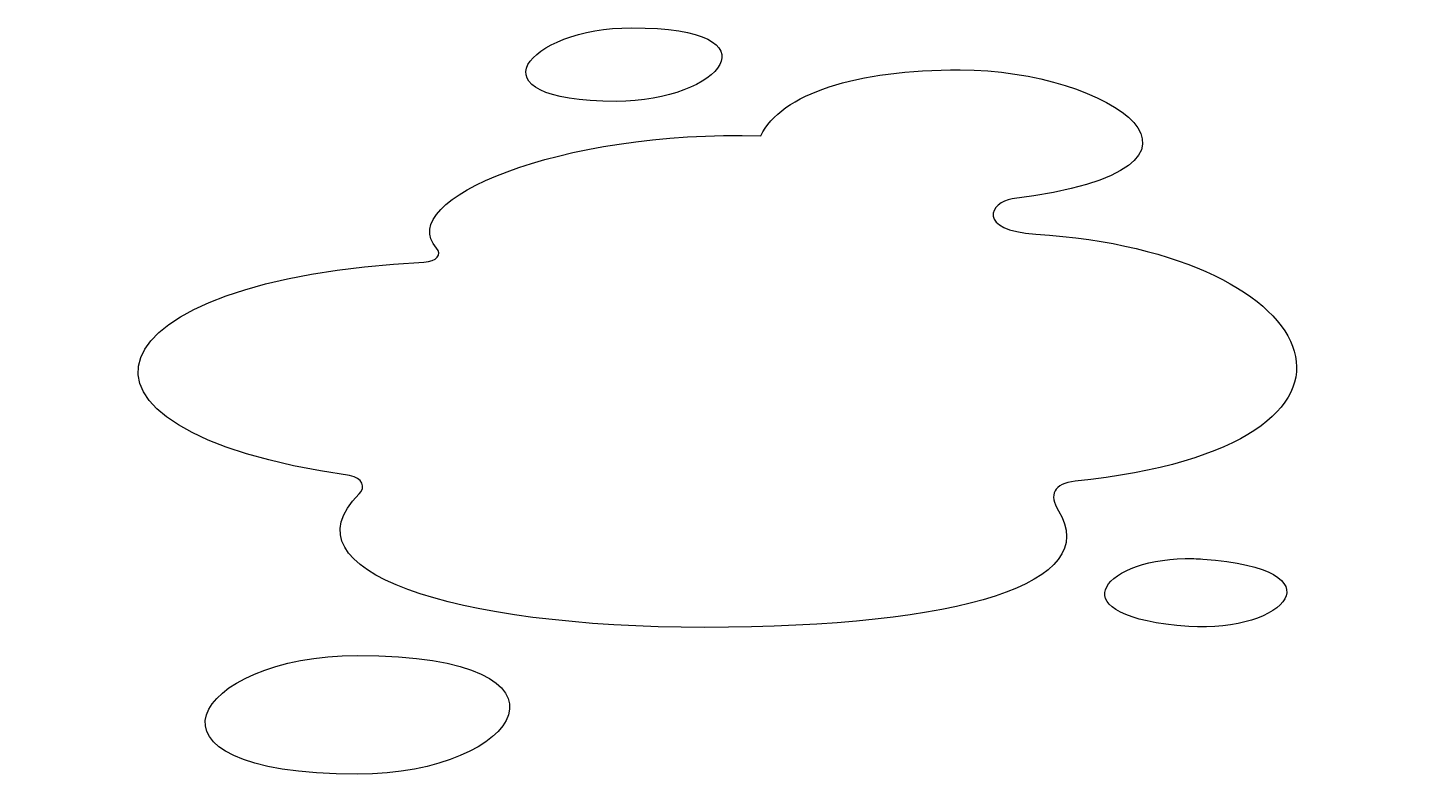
# Model space of a CAD drawing. Header units: centimetres. Extents: x -12 to 12.3, y -8.1 to 5.
import ezdxf

# ---------------------------------------------------------------- set-up
doc = ezdxf.new("R2010")
doc.units = ezdxf.units.CM
doc.header["$MEASUREMENT"] = 0
doc.layers.add('Layer 1', color=7, linetype='Continuous')

msp = doc.modelspace()

# ---------------------------------------------------------------- linework, layer by layer
at = {"layer": 'Layer 1'}
for points, knots in [([(-1.45876, 4.96001), (-3.2899, 4.96001), (-4.3834, 3.66853), (-1.72758, 3.66862), (-1.72758, 3.66862), (0.10361, 3.6687), (1.19719, 4.9601), (-1.45872, 4.96001), (-1.45872, 4.96001), (-1.45872, 4.96001), (-1.45876, 4.96001), (-1.45876, 4.96001)], [0, 0, 0, 0, 0.25, 0.25, 0.25, 0.25, 0.5, 0.5, 0.5, 0.5, 1, 1, 1, 1]), ([(4.3051, 4.22468), (2.48568, 4.22468), (1.16502, 3.80755), (0.80777, 3.06641), (0.80777, 3.06641), (-2.71536, 3.17183), (-5.63866, 1.94019), (-4.88094, 1.09632), (-4.88094, 1.09632), (-4.78218, 0.98639), (-4.86829, 0.86144), (-5.10232, 0.84989), (-5.10232, 0.84989), (-10.96177, 0.56201), (-12.04983, -2.07551), (-6.40826, -2.89252), (-6.40826, -2.89252), (-6.1695, -2.92718), (-6.12186, -3.10058), (-6.23558, -3.21274), (-6.23558, -3.21274), (-7.60579, -4.56393), (-4.61675, -5.55306), (-0.1779, -5.55306), (-0.1779, -5.55306), (4.35634, -5.55306), (6.8106, -4.77253), (6.0288, -3.50791), (6.0288, -3.50791), (5.85625, -3.22884), (5.94392, -3.03099), (6.32398, -2.99135), (6.32398, -2.99135), (12.32225, -2.36752), (10.80011, 1.01714), (5.63474, 1.34276), (5.63474, 1.34276), (4.58223, 1.40896), (4.83186, 1.90895), (5.21567, 1.95816), (5.21567, 1.95816), (9.52174, 2.50963), (6.90112, 4.22469), (4.30514, 4.22469), (4.30514, 4.22469), (4.30514, 4.22469), (4.3051, 4.22468), (4.3051, 4.22468)], [0, 0, 0, 0, 0.07692308, 0.07692308, 0.07692308, 0.07692308, 0.15384615, 0.15384615, 0.15384615, 0.15384615, 0.23076923, 0.23076923, 0.23076923, 0.23076923, 0.30769231, 0.30769231, 0.30769231, 0.30769231, 0.38461538, 0.38461538, 0.38461538, 0.38461538, 0.46153846, 0.46153846, 0.46153846, 0.46153846, 0.53846154, 0.53846154, 0.53846154, 0.53846154, 0.61538462, 0.61538462, 0.61538462, 0.61538462, 0.69230769, 0.69230769, 0.69230769, 0.69230769, 0.76923077, 0.76923077, 0.76923077, 0.76923077, 0.84615385, 0.84615385, 0.84615385, 0.84615385, 1, 1, 1, 1]), ([(8.25307, -4.34722), (6.7505, -4.37484), (6.00311, -5.37709), (8.31362, -5.5372), (8.31362, -5.5372), (10.01286, -5.65493), (11.02726, -4.5261), (8.56266, -4.35515), (8.56266, -4.35515), (8.45648, -4.34785), (8.35317, -4.34545), (8.25302, -4.34731), (8.25302, -4.34731), (8.25302, -4.34731), (8.25307, -4.34722), (8.25307, -4.34722)], [0, 0, 0, 0, 0.2, 0.2, 0.2, 0.2, 0.4, 0.4, 0.4, 0.4, 0.6, 0.6, 0.6, 0.6, 1, 1, 1, 1]), ([(-6.26726, -6.04714), (-9.15028, -6.04722), (-10.44876, -8.12804), (-6.26726, -8.12788), (-6.26726, -8.12788), (-3.38424, -8.1278), (-2.08576, -6.04698), (-6.26726, -6.04714)], [0, 0, 0, 0, 0.33333333, 0.33333333, 0.33333333, 0.33333333, 1, 1, 1, 1])]:
    msp.add_open_spline(points, degree=3, knots=knots, dxfattribs=at)

doc.saveas('drawing.dxf')
